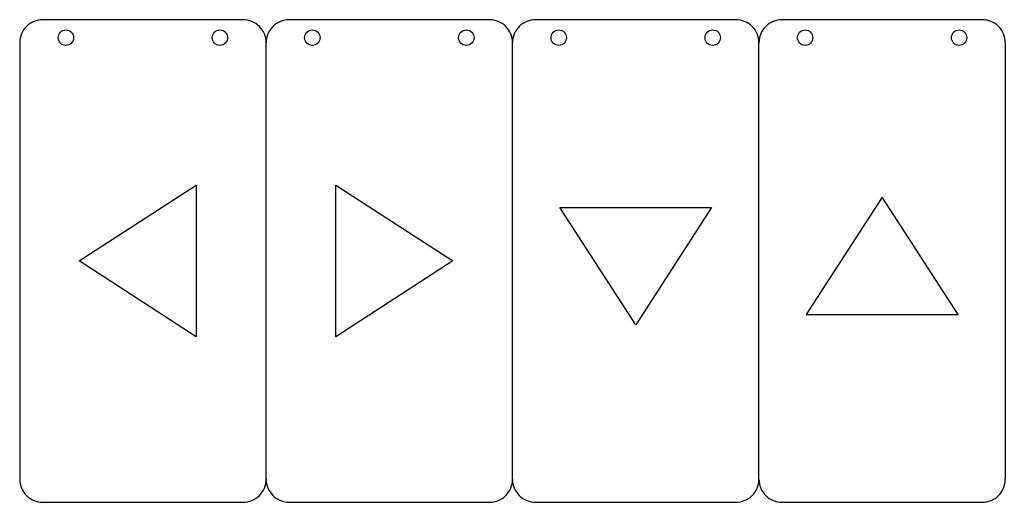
# Model space of a CAD drawing. Header units: millimetres. Extents: x 2658 to 3114, y 1237 to 1573.
# Drawn here: x 2657.5 to 2849.5, y 1236.5 to 1330.5 of the extents above; entities that cross this region are included whole.
import ezdxf

# ---------------------------------------------------------------- set-up
doc = ezdxf.new("R2010")
doc.units = ezdxf.units.MM

msp = doc.modelspace()

# ---------------------------------------------------------------- linework, layer by layer
msp.add_line((2849.52, 1326.03), (2849.52, 1241.03))
msp.add_lwpolyline([(2701.02, 1330.53), (2662.02, 1330.53, 0.414214), (2657.52, 1326.03), (2657.52, 1241.03, 0.414214), (2662.02, 1236.53), (2701.02, 1236.53, 0.414214), (2705.52, 1241.03), (2705.52, 1326.03, 0.414214)], format="xyb", close=True)
for points in [[(2705.52, 1241.03, 0.414214), (2710.02, 1236.53), (2749.02, 1236.53, 0.414214), (2753.52, 1241.03), (2753.52, 1326.03, 0.414214), (2749.02, 1330.53), (2710.02, 1330.53, 0.414214), (2705.52, 1326.03)], [(2753.52, 1241.03, 0.414214), (2758.02, 1236.53), (2797.02, 1236.53, 0.414214), (2801.52, 1241.03), (2801.52, 1326.03, 0.414214), (2797.02, 1330.53), (2758.02, 1330.53, 0.414214), (2753.52, 1326.03)], [(2849.52, 1326.03, 0.414214), (2845.02, 1330.53), (2806.02, 1330.53, 0.414214), (2801.52, 1326.03)], [(2801.52, 1241.03, 0.414214), (2806.02, 1236.53), (2845.02, 1236.53, 0.414214), (2849.52, 1241.03)]]:
    msp.add_lwpolyline(points, format="xyb")
at = {"color": 1}
for points in [[(2691.92, 1298.32), (2691.92, 1268.73), (2669.11, 1283.53)], [(2719.11, 1268.73), (2719.11, 1298.32), (2741.92, 1283.53)], [(2810.72, 1273.12), (2840.31, 1273.12), (2825.52, 1295.93)], [(2762.72, 1293.93), (2792.31, 1293.93), (2777.52, 1271.12)]]:
    msp.add_lwpolyline(points, close=True, dxfattribs=at)
at = {"linetype": 'Continuous'}
for centre in [(2666.52, 1327.03), (2696.52, 1327.03), (2714.52, 1327.03), (2744.52, 1327.03), (2762.52, 1327.03), (2792.52, 1327.03), (2810.52, 1327.03), (2840.52, 1327.03)]:
    msp.add_circle(centre, 1.5, dxfattribs=at)

doc.saveas('drawing.dxf')
